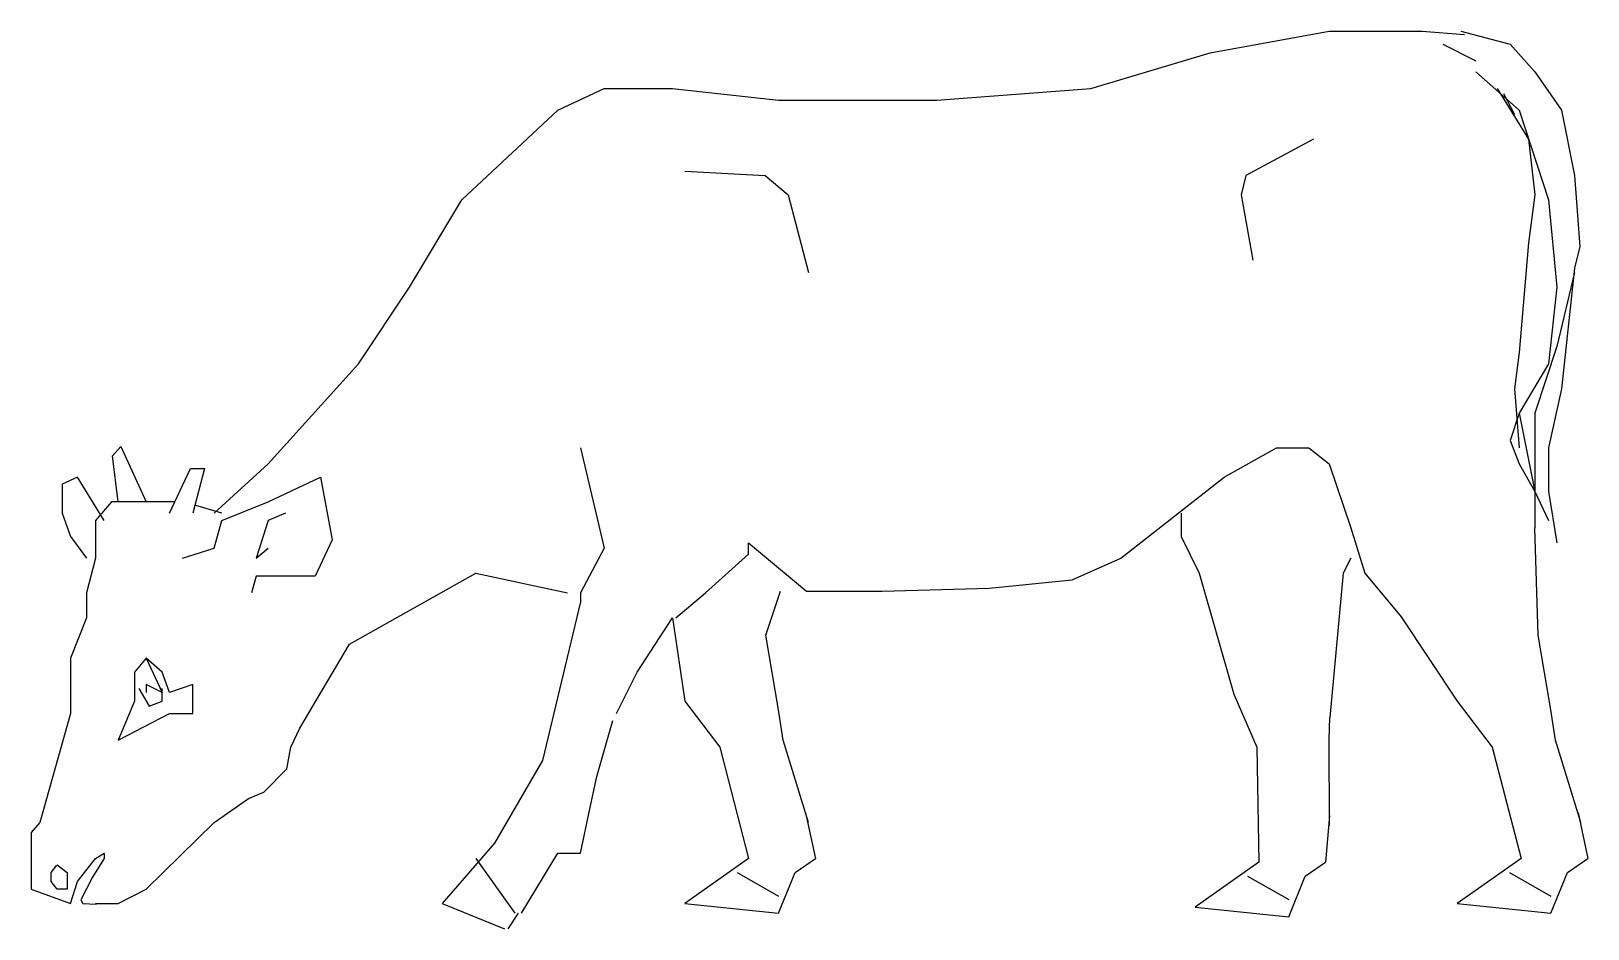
# Model space of a CAD drawing. Header units: millimetres. Extents: x -793 to 1796, y 0 to 1492.
import ezdxf

# ---------------------------------------------------------------- set-up
doc = ezdxf.new("R2010")
doc.units = ezdxf.units.MM
doc.layers.add('1_6_1_ANIMALES', color=7, linetype='Continuous')

msp = doc.modelspace()

# ---------------------------------------------------------------- linework, layer by layer
for p, q in [((1713, 488.4), (1707.7, 666.6)), ((400.1, 641.6), (496.1, 561.3)), ((938, 580.2), (1019, 616.3)), ((799.9, 566.4), (938, 580.2)), ((1149.4, 591.4), (1206.8, 390.2)), ((1388.6, 591.4), (1366.5, 351.2)), ((1424.8, 591.4), (1485.3, 519)), ((428.5, 488.4), (453.2, 561.3)), ((496.1, 561.3), (622.1, 561.3)), ((622.1, 561.3), (799.9, 566.4)), ((1485.3, 519), (1578.6, 378.6)), ((449.8, 363.9), (428.5, 488.4)), ((1734.3, 363.9), (1713, 488.4)), ((1365.6, 314.7), (1366.5, 351.2))]:
    msp.add_line(p, q)
at = {"layer": '1_6_1_ANIMALES', "color": 7, "linetype": 'Continuous'}
for p, q in [((1167.3, 1456.5), (1365.4, 1492.5)), ((1365.4, 1492.5), (1520, 1492.5)), ((1520, 1492.5), (1590.6, 1487)), ((1584.4, 1492.5), (1666.6, 1470.6)), ((969.2, 1397.3), (1167.3, 1456.5)), ((1554.7, 1470.6), (1609.3, 1442.9)), ((1666.6, 1470.6), (1707.7, 1424.9)), ((1609.3, 1424.9), (1681.7, 1361.2)), ((1707.7, 1424.9), (1751.6, 1361.2)), ((82.7, 1361.2), (160, 1397.3)), ((160, 1397.3), (273.5, 1397.3)), ((273.5, 1397.3), (449.8, 1377.7)), ((449.8, 1377.7), (713.1, 1377.7)), ((713.1, 1377.7), (969.2, 1397.3)), ((1644.9, 1397.3), (1697.2, 1312.8)), ((1655.3, 1388.6), (1673.6, 1353.8)), ((-76.9, 1211.8), (82.7, 1361.2)), ((1681.7, 1361.2), (1730.1, 1211.8)), ((1751.6, 1361.2), (1773.5, 1252.3)), ((1339.3, 1312.8), (1226.7, 1252.3)), ((1697.2, 1312.8), (1707.7, 1220.5)), ((294.1, 1259.5), (427.4, 1252.3)), ((427.4, 1252.3), (465.8, 1220.5)), ((1226.7, 1252.3), (1219.3, 1220.5)), ((1773.5, 1252.3), (1782.4, 1134.5)), ((465.8, 1220.5), (499.7, 1091.3)), ((1219.3, 1220.5), (1238.8, 1111.9)), ((1707.7, 1220.5), (1697.2, 1140.6)), ((-164.1, 1067), (-76.9, 1211.8)), ((1730.1, 1211.8), (1744.1, 1067)), ((1697.2, 1140.6), (1681.7, 958.2)), ((1782.4, 1134.5), (1773.5, 1098.6)), ((1773.5, 1091.3), (1744.1, 968.3)), ((1773.5, 1098.6), (1751.6, 897.7)), ((-248.8, 939.2), (-164.1, 1067)), ((1744.1, 1067), (1730.1, 939.2)), ((1681.7, 958.2), (1673.6, 897.7)), ((1744.1, 968.3), (1707.7, 857.3)), ((-398.8, 773), (-248.8, 939.2)), ((1730.1, 939.2), (1681.7, 857.3)), ((1673.6, 897.7), (1681.7, 799.7)), ((1751.6, 897.7), (1730.1, 799.7)), ((1681.7, 857.3), (1666.6, 811.7)), ((1681.7, 857.3), (1707.7, 727)), ((1707.7, 857.3), (1707.7, 811.7)), ((1666.6, 811.7), (1681.7, 773)), ((1707.7, 811.7), (1707.7, 727)), ((-658, 786.5), (-643.8, 801.7)), ((-648.4, 710.2), (-658, 786.5)), ((-643.8, 801.7), (-601.7, 710.2)), ((120.6, 799.7), (160, 633)), ((1190.7, 751), (1277.7, 799.7)), ((1277.7, 799.7), (1331.5, 799.7)), ((1331.5, 799.7), (1365.4, 773)), ((1730.1, 799.7), (1730.1, 727)), ((-715.9, 751), (-741.8, 739.4)), ((-671.8, 679), (-715.9, 751)), ((-563.1, 690.9), (-527.9, 765.4)), ((-527.9, 765.4), (-504.5, 765.4)), ((-504.6, 765.4), (-524.3, 690.9)), ((-488.8, 690.9), (-398.8, 773)), ((-398.8, 710.2), (-311.8, 751)), ((-311.8, 751), (-292.3, 646.7)), ((1019, 616.3), (1190.7, 751)), ((1365.4, 773), (1401.6, 666.6)), ((1681.7, 773), (1707.7, 727)), ((-741.8, 739.4), (-741.8, 690.9)), ((1707.7, 727), (1707.7, 666.6)), ((1707.7, 727), (1730.1, 679)), ((1730.1, 727), (1744.1, 641.6)), ((-659.7, 710.2), (-686.3, 679)), ((-601.7, 710.2), (-659.7, 710.2)), ((-553.9, 710.2), (-601.7, 710.2)), ((-476.1, 690.9), (-520.8, 704.2)), ((-476.1, 679), (-398.8, 710.2)), ((-741.8, 690.9), (-727.6, 652.1)), ((-686.3, 679), (-686.3, 616.3)), ((-488.8, 633), (-476.1, 679)), ((-398.8, 679), (-418.7, 616.3)), ((-370.4, 690.9), (-398.8, 679)), ((1119.5, 690.9), (1119.5, 652.1)), ((-727.6, 652.1), (-700.9, 616.3)), ((1119.5, 652.1), (1149.4, 591.4)), ((1401.6, 666.6), (1424.8, 591.4)), ((-541.3, 616.3), (-488.8, 633)), ((-418.7, 616.3), (-398.8, 633)), ((-292.3, 646.7), (-321, 586.2)), ((160, 633), (120.6, 558.4)), ((328.2, 558.4), (400.1, 623.1)), ((400.1, 623.1), (400.1, 641.6)), ((-686.3, 616.3), (-700.9, 558.4)), ((1401.6, 616.3), (1388.6, 591.4)), ((-418.7, 586.2), (-426.6, 558.4)), ((-321, 586.2), (-418.7, 586.2)), ((-263.8, 473.4), (-53.5, 591.4)), ((-53.5, 591.4), (98.6, 558.4)), ((-700.9, 558.4), (-700.9, 517.3)), ((120.6, 558.4), (120.6, 543.5)), ((278.9, 517.3), (328.2, 558.4)), ((120.6, 543.5), (57.2, 279.9)), ((-700.9, 517.3), (-727.6, 449.8)), ((214.4, 427), (273.5, 517.3)), ((273.5, 517.3), (294.1, 378.6)), ((-346.2, 333.5), (-263.8, 473.4)), ((-727.6, 449.8), (-727.6, 358.1)), ((-601.7, 449.8), (-621.3, 427)), ((-601.7, 449.8), (-575.4, 393)), ((-575.4, 427), (-601.7, 449.8)), ((-621.3, 427), (-621.3, 378.6)), ((-563.1, 393), (-575.4, 427)), ((180.5, 358.1), (214.4, 427)), ((-614.3, 399.7), (-596.9, 370)), ((-575.4, 393), (-601.7, 406.1)), ((-601.7, 406.1), (-601.7, 393)), ((-575.4, 378.6), (-575.4, 399.7)), ((-524.3, 406.1), (-563.1, 393)), ((-524.3, 358.1), (-524.3, 406.1)), ((1206.8, 390.2), (1245.4, 302.2)), ((-621.3, 378.6), (-648.4, 313.5)), ((-596.9, 370), (-575.4, 378.6)), ((294.1, 378.6), (352.2, 302.1)), ((457.4, 313.5), (449.8, 363.9)), ((1578.6, 378.6), (1636.8, 302.1)), ((1741.9, 313.5), (1734.3, 363.9)), ((-727.6, 358.1), (-778.6, 177.1)), ((-648.4, 313.5), (-563.1, 358.1)), ((-563.1, 358.1), (-524.3, 358.1)), ((147.7, 253.2), (174.3, 346.4)), ((-361.5, 302.1), (-346.2, 333.5)), ((499.7, 177.1), (457.4, 313.5)), ((1366.2, 171.8), (1365.6, 314.7)), ((1784.2, 177.1), (1741.9, 313.5)), ((-367.8, 266), (-361.5, 302.1)), ((352.2, 302.1), (400.1, 116.7)), ((1245.4, 302.2), (1248.4, 110.7)), ((1636.8, 302.1), (1684.6, 116.7)), ((-405.9, 227.3), (-367.8, 266)), ((57.2, 279.9), (-22.6, 142.4)), ((135.4, 196.8), (147.7, 253.2)), ((-488.8, 177.1), (-431.7, 216.7)), ((-431.7, 216.7), (-405.9, 227.3)), ((120.6, 126.1), (135.4, 196.8)), ((494.8, 193), (511.2, 116.7)), ((1366.2, 188.4), (1359.5, 110.7)), ((1779.3, 193), (1795.7, 116.7)), ((-778.6, 177.1), (-793.2, 160.2)), ((-793.2, 160.2), (-793.2, 66.1)), ((-601.7, 66.1), (-488.8, 177.1)), ((-22.6, 142.4), (-109.7, 41.9)), ((-759.9, 93.6), (-750.3, 105.7)), ((-749.7, 106.6), (-733.2, 93.6)), ((-715.9, 79), (-686.3, 116.7)), ((-671.8, 116.7), (-689.4, 88.8)), ((-686.3, 116.7), (-671.8, 126.1)), ((-671.8, 126.1), (-671.8, 116.7)), ((-53.5, 116.7), (11.1, 26)), ((22.6, 26), (82.7, 126.1)), ((82.7, 126.1), (120.6, 126.1)), ((400.1, 116.7), (294.1, 41.9)), ((477.3, 93.6), (511.2, 116.7)), ((511.2, 116.7), (511.2, 116.7)), ((1248.4, 110.7), (1142.5, 35.9)), ((1325.7, 87.6), (1359.5, 110.7)), ((1359.5, 110.7), (1359.5, 110.7)), ((1684.6, 116.7), (1578.6, 41.9)), ((1761.8, 93.6), (1795.7, 116.7)), ((1795.7, 116.7), (1795.7, 116.7)), ((-759.9, 86.1), (-759.9, 93.6)), ((-759.9, 79), (-759.9, 86.1)), ((-749.7, 66.1), (-759.9, 79)), ((-733.2, 93.6), (-733.2, 66.1)), ((-727.6, 41.9), (-715.9, 79)), ((-691.2, 86.1), (-710.3, 48.3)), ((-691.2, 86.1), (-700.9, 66.1)), ((-689.4, 88.8), (-691.2, 86.1)), ((381.1, 93.6), (449.8, 54.6)), ((449.8, 26), (477.3, 93.6)), ((1229.5, 87.6), (1298.2, 48.6)), ((1298.2, 20.1), (1325.7, 87.6)), ((1665.6, 93.6), (1734.3, 54.6)), ((1734.3, 26), (1761.8, 93.6)), ((-793.2, 66.1), (-727.6, 41.9)), ((-733.2, 66.1), (-749.7, 66.1)), ((-648.4, 41.9), (-601.7, 66.1)), ((-710.3, 48.3), (-707.3, 41.9)), ((-707.3, 41.9), (-684.9, 41)), ((-686.3, 41.9), (-648.4, 41.9)), ((-109.7, 41.9), (-5.9, 0)), ((0, 0), (17.4, 26)), ((294.1, 41.9), (449.8, 26)), ((1142.5, 35.9), (1298.2, 20.1)), ((1578.6, 41.9), (1734.3, 26))]:
    msp.add_line(p, q, dxfattribs=at)

doc.saveas('drawing.dxf')
